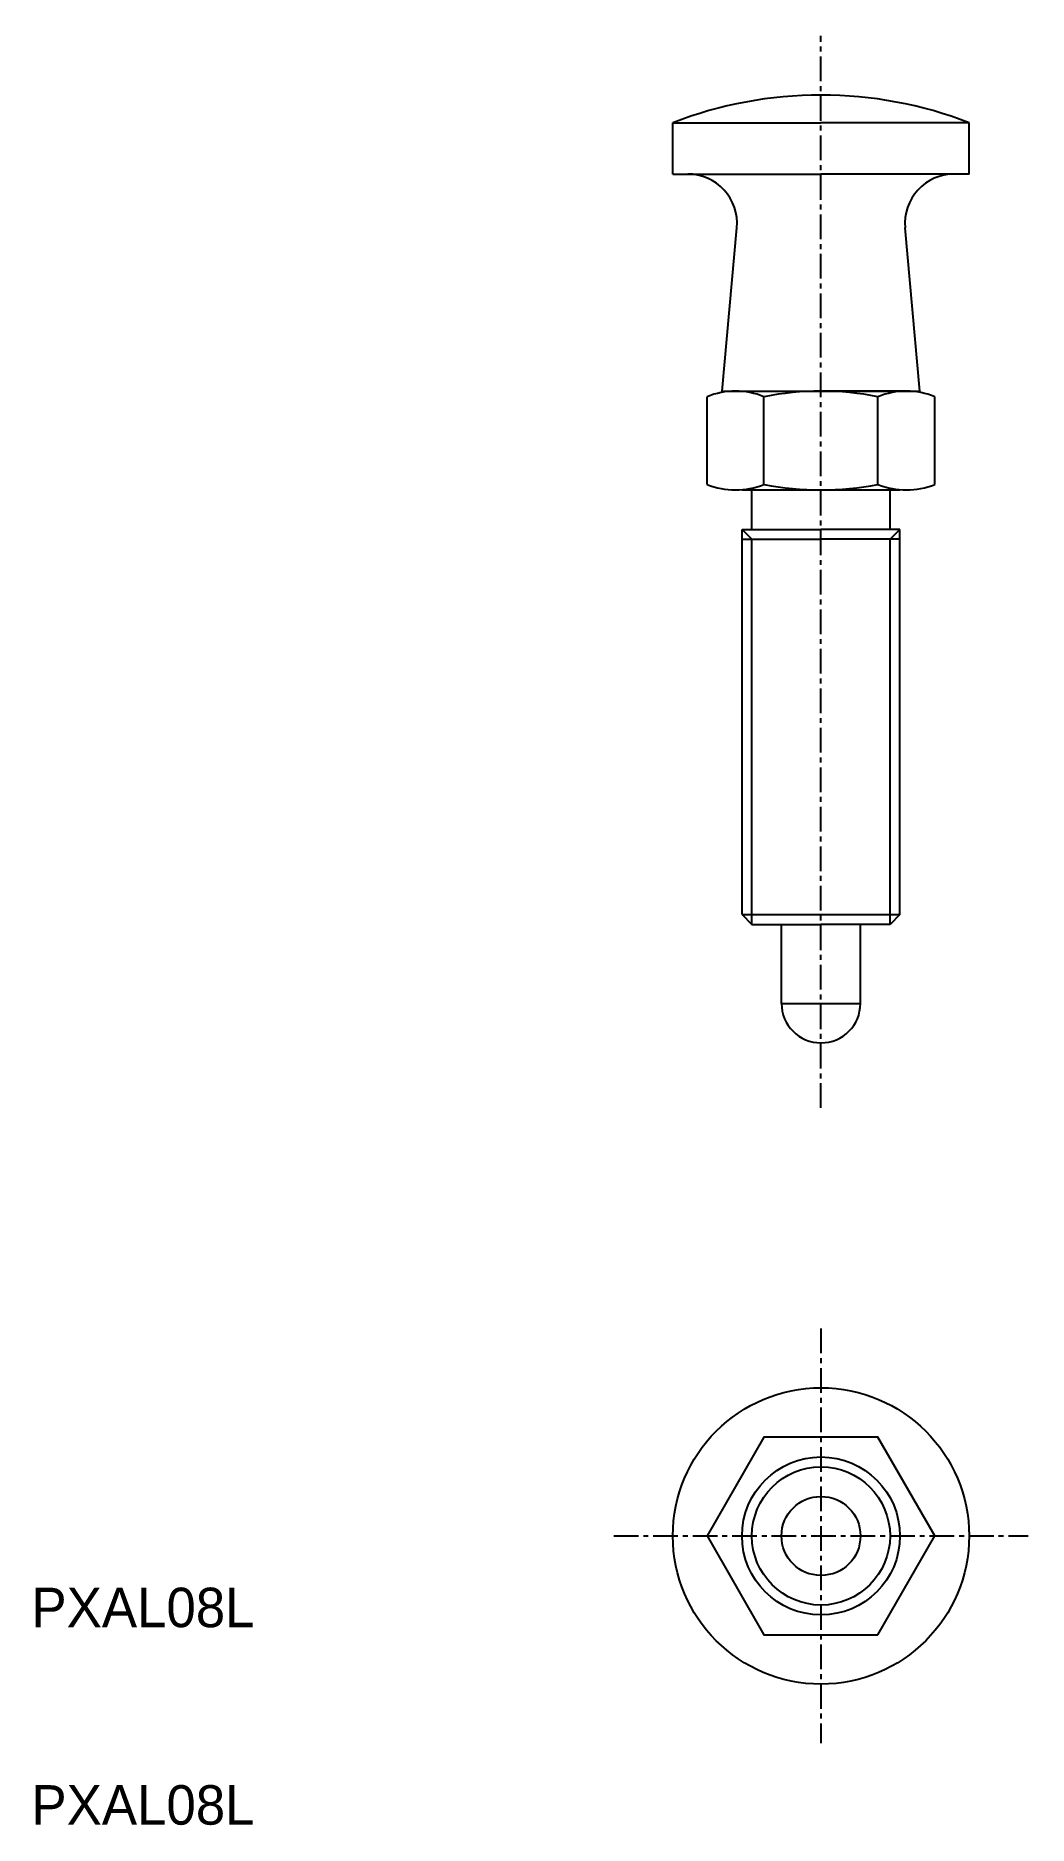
# Model space of a CAD drawing. Extents: x 188.6 to 238.9, y 50.2 to 140.8.
import ezdxf

# ---------------------------------------------------------------- set-up
doc = ezdxf.new("R2010")
doc.units = 0
doc.linetypes.add('CENTER', pattern=[2, 1.25, -0.25, 0.25, -0.25])
doc.layers.get('0').update_dxf_attribs({"linetype": 'CONTINUOUS'})
doc.layers.add('CENTER', color=1, linetype='CENTER')

msp = doc.modelspace()

# ---------------------------------------------------------------- linework, layer by layer
at = {"color": 7, "linetype": 'CONTINUOUS'}
for p, q in [((220.868, 136.44), (228.368, 136.44)), ((220.868, 133.84), (220.868, 136.44)), ((235.868, 136.44), (228.368, 136.44)), ((235.868, 133.84), (235.868, 136.44)), ((220.868, 133.84), (221.618, 133.84)), ((221.618, 133.84), (228.368, 133.84)), ((235.118, 133.84), (228.368, 133.84)), ((235.868, 133.84), (235.118, 133.84)), ((223.368, 122.84), (224.108, 131.118)), ((233.368, 122.84), (232.627, 131.118)), ((222.594, 118.121), (222.594, 122.56)), ((223.368, 122.84), (233.368, 122.84)), ((224.037, 122.84), (228.368, 122.84)), ((225.481, 118.121), (225.481, 122.56)), ((232.698, 122.84), (228.368, 122.84)), ((231.254, 118.121), (231.254, 122.56)), ((234.141, 118.121), (234.141, 122.56)), ((224.368, 117.84), (228.368, 117.84)), ((224.868, 115.84), (224.868, 117.84)), ((228.368, 117.84), (232.368, 117.84)), ((231.868, 115.84), (231.868, 117.84)), ((224.368, 96.34), (224.368, 115.84)), ((224.368, 115.84), (228.368, 115.84)), ((224.368, 115.34), (228.368, 115.34)), ((232.368, 115.84), (228.368, 115.84)), ((232.368, 115.34), (228.368, 115.34)), ((232.368, 96.34), (232.368, 115.84)), ((224.368, 96.34), (224.868, 95.84)), ((224.368, 96.34), (232.368, 96.34)), ((232.368, 96.34), (231.868, 95.84)), ((224.868, 95.84), (228.368, 95.84)), ((226.368, 91.84), (226.368, 95.84)), ((231.868, 95.84), (228.368, 95.84)), ((230.368, 91.84), (230.368, 95.84)), ((226.368, 91.84), (230.368, 91.84))]:
    msp.add_line(p, q, dxfattribs=at)
at = {"color": 3, "linetype": 'CONTINUOUS'}
for p, q in [((224.868, 115.34), (224.368, 115.84)), ((224.868, 95.84), (224.868, 115.34)), ((231.868, 115.34), (232.368, 115.84)), ((231.868, 95.84), (231.868, 115.34))]:
    msp.add_line(p, q, dxfattribs=at)
at = {"color": 7, "linetype": 'CONTINUOUS'}
msp.add_lwpolyline([(231.254, 59.866), (234.141, 64.866), (231.254, 69.866), (225.481, 69.866), (222.594, 64.866), (225.481, 59.866)], close=True, dxfattribs=at)
for radius in [7.506, 4, 3.5, 2]:
    msp.add_circle((228.368, 64.866), radius, dxfattribs=at)
for centre, radius, start, end in [((228.368, 117.051), 20.789, 90, 111.14705), ((228.368, 117.051), 20.789, 68.85295, 90), ((221.618, 131.34), 2.5, 354.89085, 90), ((235.118, 131.34), 2.5, 90, 185.10915), ((224.037, 118.985), 3.855, 68.01264, 111.98736), ((228.368, 107.84), 15, 78.9042, 101.0958), ((232.698, 118.985), 3.855, 68.01264, 111.98736), ((224.037, 121.695), 3.855, 248.01264, 291.98736), ((228.368, 132.84), 15, 258.9042, 281.0958), ((232.698, 121.695), 3.855, 248.01264, 291.98736), ((228.368, 91.84), 2, 180, 0)]:
    msp.add_arc(centre, radius, start, end, dxfattribs=at)
at = {"layer": 'CENTER', "color": 1, "linetype": 'CENTER'}
for p, q in [((228.368, 86.54), (228.368, 140.84)), ((228.368, 75.366), (228.368, 54.366)), ((217.868, 64.866), (238.868, 64.866))]:
    msp.add_line(p, q, dxfattribs=at)

# ---------------------------------------------------------------- texts
at = {"color": 7, "linetype": 'CONTINUOUS'}
for p in [(188.368, 60.245), (188.368, 50.245)]:
    msp.add_text('PXAL08L', height=2, dxfattribs=at).set_placement(p)

doc.saveas('drawing.dxf')
